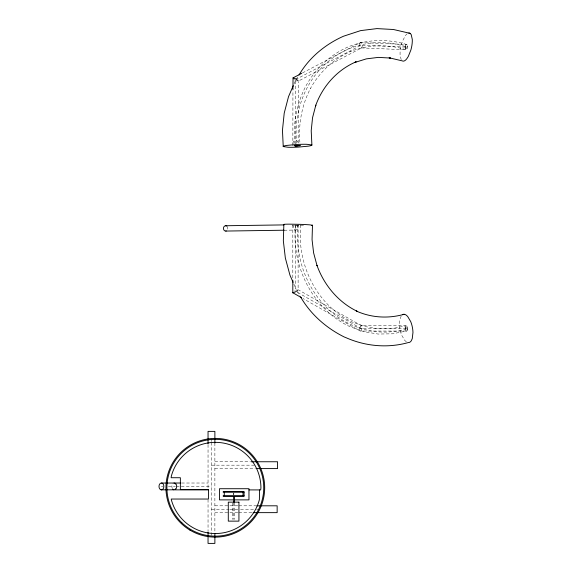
<?xml version="1.0" encoding="UTF-8"?>
<svg xmlns="http://www.w3.org/2000/svg" width="572" height="572" viewBox="0 0 572 572"><rect width="100%" height="100%" fill="white"/><g stroke="black" fill="none" stroke-linecap="round" stroke-linejoin="round"><path stroke-width="0.43" stroke-dasharray="2.86 2.15" d="M292.843 145.66L292.935 90.526M295.502 143.987L295.61 80.416M298.162 143.007L298.262 81.875M295.538 224.782C291.234 265.437 312.033 308.923 349.792 326.591L363.806 331.66L378.092 334.048L392.514 333.812L406.821 330.952M300.765 224.953C296.582 263.678 316.28 305.183 352.28 322.015L365.072 326.569L378.6 328.821L391.949 328.635L405.577 325.89M407.285 45.953L406.513 48.899A2.696 0.98 -76.8 0 1 405.426 49.578L405.176 47.219M407.314 329.293L407.364 327.92A2.66 1.087 -90 0 0 406.091 325.79A2.66 1.087 -90 0 0 405.219 328.886L406.206 330.852A2.696 1.158 78.6 0 0 407.271 330.373L407.314 329.293A2.66 1.087 -90 0 1 405.462 330.123M405.233 46.439L405.191 47.812A2.66 1.094 -87.6 0 0 406.463 49.692A2.66 1.094 -87.6 0 0 407.357 46.439L407.114 45.252A2.66 1.094 -87.6 0 0 405.233 46.439L405.841 45.317A2.696 0.98 -76.8 0 1 406.935 44.63L407.114 45.252M293.944 84.098L295.645 80.209M401.158 316.001L399.563 321.049L399.428 324.424A14.15 6.099 78.6 0 0 401.673 335.185L404.804 340.483L406.563 341.984M296.124 79.465L298.041 76.505M294.573 291.084L295.252 290.669M302.517 72.916L360.196 42.635M295.61 79.537L360.975 45.231L406.27 47.126M299.757 80.359L361.747 47.819M284.141 230.216L295.645 230.051M406.377 325.754L361.575 325.754L298.741 290.047M406.292 328.407L360.896 328.407L297.776 292.528M406.206 331.052L360.224 331.052L303.01 298.541M214.879 461.754L250.2 461.754M211.461 465.172L254.755 465.172M214.879 468.59L255.498 468.59M181.567 483.018L208.044 483.018M161.433 486.436L163.177 486.436M168.404 486.436L175.382 486.436M176.269 486.436L211.461 486.436M214.879 505.805L238.009 505.805M238.896 505.805L255.798 505.805M211.461 509.223L229.057 509.223M229.944 509.223L239.689 509.223M240.576 509.223L255.641 509.223M256.528 509.223L259.18 509.223M214.879 512.641L238.009 512.641M238.896 512.641L252.245 512.641M303.503 225.561L296.089 225.382A14.15 0.565 1.7 0 1 292.456 225.232M360.474 42.55L406.363 44.473M361.468 47.912L406.177 49.785M406.692 44.544C387.902 38.639 367.346 39.225 349.027 46.532L348.763 46.625C330.487 54.469 315.451 68.633 305.877 86L305.777 86.179C296.768 103.704 292.785 123.702 294.83 143.329M405.662 49.664C387.759 44.015 368.168 44.459 350.7 51.451L350.965 51.358C333.662 58.787 319.419 72.201 310.353 88.646L310.453 88.474C301.501 105.72 298.019 125.475 300.143 144.766M296.975 81.067L294.959 80.051M293.758 79.158L294.315 79.608M296.889 291.048L299.628 295.388M293.772 283.905L296.196 289.461M401.179 59.667L400.078 54.833A14.15 5.127 -76.8 0 1 401.458 44.28L402.631 40.812L405.605 35.378A14.822 5.377 -76.8 0 1 407.207 33.777M405.283 329.386L405.126 326.469A2.696 1.158 78.6 0 1 406.199 325.99L407.378 328.521M298.112 224.832L298.112 288.803M295.467 225.625L295.467 290.326M292.814 224.832L292.814 278.442M234.563 503.01L234.563 519.412M233.819 493.093L233.819 494.787M233.612 493.093L233.612 494.809M233.612 503.01L233.612 519.412M232.661 503.01L232.661 519.412M214.879 442.993L214.879 532.854M211.461 438.967L211.461 441.591M211.461 442.463L211.461 535.807M208.044 444.716L208.044 489.854M208.044 499.542L208.044 531.131M296.568 225.046A2.66 2.188 89.2 0 1 297.29 229.029A2.66 2.188 89.2 0 1 293.944 229.172A2.66 2.188 89.2 0 1 294.387 225.139M406.606 328.843A95.402 85.922 86.9 0 1 298.076 224.832M293.078 143.643A2.66 2.567 68.9 0 1 295.345 140.469A2.66 2.567 68.9 0 1 298.169 143.265M296.582 143.322A95.402 87.294 75.1 0 1 405.956 46.754M172.386 488.559A3.418 2.417 -90 0 1 172.78 483.762M227.12 226.462A2.66 2.188 89.2 0 1 227.248 230.216M359.809 43.329L359.738 44.53A2.81 1.187 77.3 0 0 360.231 46.568L361.154 47.819A2.588 1.094 77.3 0 0 361.976 47.555L362.205 45.924A2.81 1.187 77.3 0 0 361.718 43.894L360.789 42.643A2.588 1.094 77.3 0 0 359.974 42.907L359.809 43.329M360.339 326.891L360.067 327.513A2.81 1.123 -75 0 0 359.659 329.543L359.974 330.909A2.588 1.03 -75 0 0 360.832 330.802L361.726 329.293A2.81 1.123 -75 0 0 362.14 327.263L361.819 325.897A2.588 1.03 -75 0 0 360.968 326.004L360.339 326.891"/><path stroke-width="0.86" d="M292.935 89.64L293.036 77.892L301.723 73.33M293.078 282.318L289.961 275.168L285.349 258.051L283.34 240.869L283.869 224.374A14.822 0.593 1.7 0 1 289.511 224.153L300.214 224.353A14.15 0.565 1.7 0 1 309.709 224.853L312.484 225.211L312.055 239.604L313.613 252.895L317.074 265.765L316.931 265.279C324.031 285.135 338.452 302.438 357.643 311.54L356.249 311.004C371.221 317.782 388.324 318.833 404.097 314.285M301.465 297.662L292.814 292.735L293.064 292.263M312.484 225.211L312.434 225.361A14.822 0.593 1.7 0 1 311.411 225.475M293.264 85.657L288.524 96.639L284.22 113.113L282.454 130.23L283.24 146.568L288.116 147.261A14.15 1.308 -2.8 0 0 298.534 147.083L308.38 146.146A14.822 1.373 -2.8 0 0 311.897 144.995L311.211 130.723L312.555 117.675L315.837 105.126L315.529 105.984C322.386 86.522 337.022 69.884 356.142 61.797L354.769 62.477L366.323 58.873L378.342 57.386L390.519 58.058L389.117 57.786L402.266 60.868A14.822 5.377 -76.8 0 0 406.749 58.83L408.315 56.435L410.903 49.936A14.15 5.127 -76.8 0 0 412.283 39.375L411.182 34.542L410.088 33.348L393.486 29.508L376.962 28.6L360.639 30.616L343.593 36.193C325.289 44.301 309.116 57.629 299.006 75.025M298.076 289.882L295.681 291.756L292.964 292.828M293.036 77.892L296.253 79.015L298.262 80.988M294.13 145.46L298.155 145.66L294.852 145.889M161.704 483.04L161.075 483.054A3.418 2.417 -90 0 0 159.016 486.493A3.418 2.417 -90 0 0 161.154 489.832L174.632 489.818A3.418 2.417 -90 0 0 176.698 486.386A3.418 2.417 -90 0 0 174.553 483.04L161.704 483.04A3.418 2.417 90 0 1 163.842 486.386A3.418 2.417 90 0 1 161.783 489.818L161.154 489.832M173.924 483.054L174.553 483.04M225.547 225.747L283.962 224.903M225.725 231.059L284.141 230.216M251.079 461.754L277.57 461.754L277.57 468.59L256.378 468.59M180.68 483.018L175.382 483.018L175.382 484.019M248.963 489.904L260.668 489.932L260.925 487.952A45.567 45.567 0 0 0 171.335 476.154L171.128 477.727L180.366 477.727L180.366 489.611L208.43 489.611L208.43 499.041L171.242 499.041L171.335 499.742A45.567 45.567 0 0 0 259.373 499.742L259.552 489.904M223.166 491.52L244.058 491.52L244.058 496.453L223.166 496.453M223.166 492.242L244.058 492.242M223.166 495.638L244.058 495.638M232.883 499.878L219.476 499.878L219.476 488.717L248.963 488.717L248.963 499.878L234.663 499.878M256.692 505.805L277.148 505.805L277.148 512.641L253.131 512.641M311.897 144.995L307.021 144.308A14.15 1.308 -2.8 0 0 296.603 144.48L286.758 145.417A14.822 1.373 -2.8 0 0 283.24 146.568M300.536 296.832C310.61 314.357 326.39 328.156 344.43 337.072L345.824 337.602C365.365 346.31 387.659 348.377 408.308 342.557A14.822 6.385 78.6 0 0 411.247 340.84L412.248 338.667L412.97 332.418A14.15 6.099 78.6 0 0 410.732 321.657L407.6 316.359L405.834 314.857A14.822 6.385 78.6 0 0 402.502 314.679M292.814 280.23L292.814 292.735M243.007 492.242L243.007 495.638M234.563 496.453L234.563 502.152M233.612 496.453L233.612 502.152M224.26 492.242L224.26 495.638M214.879 442.993L214.879 431.374L208.044 431.374L208.044 443.829M214.879 533.733L214.879 543.4L208.044 543.4L208.044 532.01M208.044 489.396L208.044 489.854L175.382 489.854L175.382 488.853M296.796 145.474A2.66 2.567 68.9 0 1 294.837 145.624M408.737 33.083A14.822 5.377 -76.8 0 1 410.088 33.34M174.002 489.832A3.418 2.417 -90 0 1 172.837 489.182M226.29 230.945A2.66 2.188 89.2 0 1 223.459 228.156A2.66 2.188 89.2 0 1 226.648 226.054M295.03 145.846L300.186 145.653L295.03 145.846M238.932 502.152L228.292 502.152L228.292 521.135L238.932 521.135L238.932 502.152M181.796 522.686A48.42 48.42 0 0 0 262.341 499.327A48.42 48.42 0 0 0 201.837 441.255A48.42 48.42 0 0 0 181.796 522.686M189.99 530.13A49.364 49.364 0 0 0 264.686 488.509A49.364 49.364 0 0 0 191.291 444.637A49.364 49.364 0 0 0 189.99 530.13"/></g></svg>
